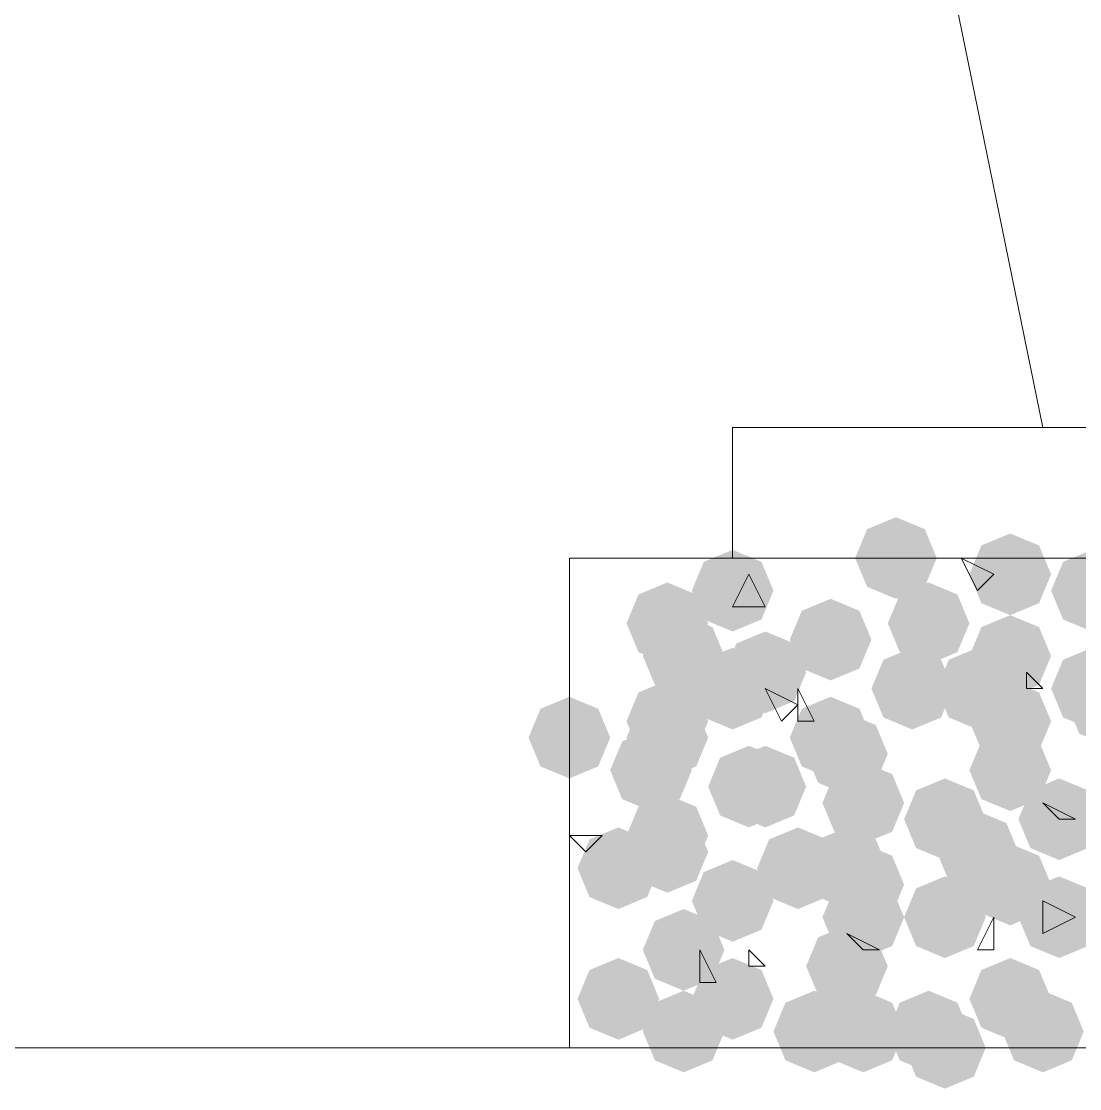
# Model space of a CAD drawing. Header units: millimetres. Extents: x 29 to 95071, y 20 to 67221.
# Drawn here: x 23991.2 to 24312.4, y 26643.8 to 26967.8 of the extents above; entities that cross this region are included whole.
import ezdxf

# ---------------------------------------------------------------- set-up
doc = ezdxf.new("R2010")
doc.units = ezdxf.units.MM

msp = doc.modelspace()

# ---------------------------------------------------------------- hatches: boundary and pattern name
h = msp.add_hatch(color=7)
h.dxf.hatch_style = 2
h.paths.add_polyline_path([(24256.68, 26792.52), (24247.93, 26796.16), (24244.29, 26804.91), (24247.93, 26813.66), (24256.68, 26817.3), (24265.43, 26813.66), (24269.07, 26804.91), (24265.43, 26796.16)])
h = msp.add_hatch(color=7)
h.dxf.hatch_style = 2
h.paths.add_polyline_path([(24256.68, 26792.52), (24247.93, 26796.16), (24244.29, 26804.91), (24247.93, 26813.66), (24256.68, 26817.3), (24265.43, 26813.66), (24269.07, 26804.91), (24265.43, 26796.16)])
h = msp.add_hatch(color=7)
h.dxf.hatch_style = 2
h.paths.add_polyline_path([(24291.37, 26787.56), (24282.62, 26791.2), (24278.98, 26799.96), (24282.62, 26808.71), (24291.37, 26812.35), (24300.13, 26808.71), (24303.77, 26799.96), (24300.13, 26791.2)])
h = msp.add_hatch(color=7)
h.dxf.hatch_style = 2
h.paths.add_polyline_path([(24291.37, 26787.56), (24282.62, 26791.2), (24278.98, 26799.96), (24282.62, 26808.71), (24291.37, 26812.35), (24300.13, 26808.71), (24303.77, 26799.96), (24300.13, 26791.2)])
h = msp.add_hatch(color=7)
h.dxf.hatch_style = 2
h.paths.add_polyline_path([(24207.11, 26782.61), (24198.36, 26786.25), (24194.72, 26795), (24198.36, 26803.75), (24207.11, 26807.39), (24215.86, 26803.75), (24219.5, 26795), (24215.86, 26786.25)])
h = msp.add_hatch(color=7)
h.dxf.hatch_style = 2
h.paths.add_polyline_path([(24207.11, 26782.61), (24198.36, 26786.25), (24194.72, 26795), (24198.36, 26803.75), (24207.11, 26807.39), (24215.86, 26803.75), (24219.5, 26795), (24215.86, 26786.25)])
h = msp.add_hatch(color=7)
h.dxf.hatch_style = 2
h.paths.add_polyline_path([(24316.16, 26782.61), (24307.41, 26786.25), (24303.77, 26795), (24307.41, 26803.75), (24316.16, 26807.39), (24324.91, 26803.75), (24328.55, 26795), (24324.91, 26786.25)])
h = msp.add_hatch(color=7)
h.dxf.hatch_style = 2
h.paths.add_polyline_path([(24316.16, 26782.61), (24307.41, 26786.25), (24303.77, 26795), (24307.41, 26803.75), (24316.16, 26807.39), (24324.91, 26803.75), (24328.55, 26795), (24324.91, 26786.25)])
h = msp.add_hatch(color=7)
h.dxf.hatch_style = 2
h.paths.add_polyline_path([(24187.29, 26772.69), (24178.53, 26776.33), (24174.89, 26785.09), (24178.53, 26793.84), (24187.29, 26797.48), (24196.04, 26793.84), (24199.68, 26785.09), (24196.04, 26776.33)])
h = msp.add_hatch(color=7)
h.dxf.hatch_style = 2
h.paths.add_polyline_path([(24187.29, 26772.69), (24178.53, 26776.33), (24174.89, 26785.09), (24178.53, 26793.84), (24187.29, 26797.48), (24196.04, 26793.84), (24199.68, 26785.09), (24196.04, 26776.33)])
h = msp.add_hatch(color=7)
h.dxf.hatch_style = 2
h.paths.add_polyline_path([(24266.59, 26772.69), (24257.84, 26776.33), (24254.2, 26785.09), (24257.84, 26793.84), (24266.59, 26797.48), (24275.34, 26793.84), (24278.98, 26785.09), (24275.34, 26776.33)])
h = msp.add_hatch(color=7)
h.dxf.hatch_style = 2
h.paths.add_polyline_path([(24266.59, 26772.69), (24257.84, 26776.33), (24254.2, 26785.09), (24257.84, 26793.84), (24266.59, 26797.48), (24275.34, 26793.84), (24278.98, 26785.09), (24275.34, 26776.33)])
h = msp.add_hatch(color=7)
h.dxf.hatch_style = 2
h.paths.add_polyline_path([(24236.85, 26767.74), (24228.1, 26771.38), (24224.46, 26780.13), (24228.1, 26788.88), (24236.85, 26792.52), (24245.6, 26788.88), (24249.24, 26780.13), (24245.6, 26771.38)])
h = msp.add_hatch(color=7)
h.dxf.hatch_style = 2
h.paths.add_polyline_path([(24236.85, 26767.74), (24228.1, 26771.38), (24224.46, 26780.13), (24228.1, 26788.88), (24236.85, 26792.52), (24245.6, 26788.88), (24249.24, 26780.13), (24245.6, 26771.38)])
h = msp.add_hatch(color=7)
h.dxf.hatch_style = 2
h.paths.add_polyline_path([(24192.24, 26762.78), (24183.49, 26766.42), (24179.85, 26775.17), (24183.49, 26783.92), (24192.24, 26787.56), (24200.99, 26783.92), (24204.63, 26775.17), (24200.99, 26766.42)])
h = msp.add_hatch(color=7)
h.dxf.hatch_style = 2
h.paths.add_polyline_path([(24192.24, 26762.78), (24183.49, 26766.42), (24179.85, 26775.17), (24183.49, 26783.92), (24192.24, 26787.56), (24200.99, 26783.92), (24204.63, 26775.17), (24200.99, 26766.42)])
h = msp.add_hatch(color=7)
h.dxf.hatch_style = 2
h.paths.add_polyline_path([(24291.37, 26762.78), (24282.62, 26766.42), (24278.98, 26775.17), (24282.62, 26783.92), (24291.37, 26787.56), (24300.13, 26783.92), (24303.77, 26775.17), (24300.13, 26766.42)])
h = msp.add_hatch(color=7)
h.dxf.hatch_style = 2
h.paths.add_polyline_path([(24291.37, 26762.78), (24282.62, 26766.42), (24278.98, 26775.17), (24282.62, 26783.92), (24291.37, 26787.56), (24300.13, 26783.92), (24303.77, 26775.17), (24300.13, 26766.42)])
h = msp.add_hatch(color=7)
h.dxf.hatch_style = 2
h.paths.add_polyline_path([(24217.03, 26757.83), (24208.27, 26761.47), (24204.63, 26770.22), (24208.27, 26778.97), (24217.03, 26782.61), (24225.78, 26778.97), (24229.42, 26770.22), (24225.78, 26761.47)])
h = msp.add_hatch(color=7)
h.dxf.hatch_style = 2
h.paths.add_polyline_path([(24217.03, 26757.83), (24208.27, 26761.47), (24204.63, 26770.22), (24208.27, 26778.97), (24217.03, 26782.61), (24225.78, 26778.97), (24229.42, 26770.22), (24225.78, 26761.47)])
h = msp.add_hatch(color=7)
h.dxf.hatch_style = 2
h.paths.add_polyline_path([(24207.11, 26752.87), (24198.36, 26756.51), (24194.72, 26765.26), (24198.36, 26774.01), (24207.11, 26777.65), (24215.86, 26774.01), (24219.5, 26765.26), (24215.86, 26756.51)])
h = msp.add_hatch(color=7)
h.dxf.hatch_style = 2
h.paths.add_polyline_path([(24207.11, 26752.87), (24198.36, 26756.51), (24194.72, 26765.26), (24198.36, 26774.01), (24207.11, 26777.65), (24215.86, 26774.01), (24219.5, 26765.26), (24215.86, 26756.51)])
h = msp.add_hatch(color=7)
h.dxf.hatch_style = 2
h.paths.add_polyline_path([(24261.63, 26752.87), (24252.88, 26756.51), (24249.24, 26765.26), (24252.88, 26774.01), (24261.63, 26777.65), (24270.39, 26774.01), (24274.03, 26765.26), (24270.39, 26756.51)])
h = msp.add_hatch(color=7)
h.dxf.hatch_style = 2
h.paths.add_polyline_path([(24261.63, 26752.87), (24252.88, 26756.51), (24249.24, 26765.26), (24252.88, 26774.01), (24261.63, 26777.65), (24270.39, 26774.01), (24274.03, 26765.26), (24270.39, 26756.51)])
h = msp.add_hatch(color=7)
h.dxf.hatch_style = 2
h.paths.add_polyline_path([(24281.46, 26752.87), (24272.71, 26756.51), (24269.07, 26765.26), (24272.71, 26774.01), (24281.46, 26777.65), (24290.21, 26774.01), (24293.85, 26765.26), (24290.21, 26756.51)])
h = msp.add_hatch(color=7)
h.dxf.hatch_style = 2
h.paths.add_polyline_path([(24281.46, 26752.87), (24272.71, 26756.51), (24269.07, 26765.26), (24272.71, 26774.01), (24281.46, 26777.65), (24290.21, 26774.01), (24293.85, 26765.26), (24290.21, 26756.51)])
h = msp.add_hatch(color=7)
h.dxf.hatch_style = 2
h.paths.add_polyline_path([(24316.16, 26752.87), (24307.41, 26756.51), (24303.77, 26765.26), (24307.41, 26774.01), (24316.16, 26777.65), (24324.91, 26774.01), (24328.55, 26765.26), (24324.91, 26756.51)])
h = msp.add_hatch(color=7)
h.dxf.hatch_style = 2
h.paths.add_polyline_path([(24316.16, 26752.87), (24307.41, 26756.51), (24303.77, 26765.26), (24307.41, 26774.01), (24316.16, 26777.65), (24324.91, 26774.01), (24328.55, 26765.26), (24324.91, 26756.51)])
h = msp.add_hatch(color=7)
h.dxf.hatch_style = 2
h.paths.add_polyline_path([(24321.11, 26747.91), (24312.36, 26751.55), (24308.72, 26760.3), (24312.36, 26769.05), (24321.11, 26772.69), (24329.86, 26769.05), (24333.5, 26760.3), (24329.86, 26751.55)])
h = msp.add_hatch(color=7)
h.dxf.hatch_style = 2
h.paths.add_polyline_path([(24321.11, 26747.91), (24312.36, 26751.55), (24308.72, 26760.3), (24312.36, 26769.05), (24321.11, 26772.69), (24329.86, 26769.05), (24333.5, 26760.3), (24329.86, 26751.55)])
h = msp.add_hatch(color=7)
h.dxf.hatch_style = 2
h.paths.add_polyline_path([(24187.29, 26742.96), (24178.53, 26746.6), (24174.89, 26755.35), (24178.53, 26764.1), (24187.29, 26767.74), (24196.04, 26764.1), (24199.68, 26755.35), (24196.04, 26746.6)])
h = msp.add_hatch(color=7)
h.dxf.hatch_style = 2
h.paths.add_polyline_path([(24187.29, 26742.96), (24178.53, 26746.6), (24174.89, 26755.35), (24178.53, 26764.1), (24187.29, 26767.74), (24196.04, 26764.1), (24199.68, 26755.35), (24196.04, 26746.6)])
h = msp.add_hatch(color=7)
h.dxf.hatch_style = 2
h.paths.add_polyline_path([(24291.37, 26742.96), (24282.62, 26746.6), (24278.98, 26755.35), (24282.62, 26764.1), (24291.37, 26767.74), (24300.13, 26764.1), (24303.77, 26755.35), (24300.13, 26746.6)])
h = msp.add_hatch(color=7)
h.dxf.hatch_style = 2
h.paths.add_polyline_path([(24291.37, 26742.96), (24282.62, 26746.6), (24278.98, 26755.35), (24282.62, 26764.1), (24291.37, 26767.74), (24300.13, 26764.1), (24303.77, 26755.35), (24300.13, 26746.6)])
h = msp.add_hatch(color=7)
h.dxf.hatch_style = 2
h.paths.add_polyline_path([(24157.55, 26738), (24148.8, 26741.64), (24145.16, 26750.39), (24148.8, 26759.14), (24157.55, 26762.78), (24166.3, 26759.14), (24169.94, 26750.39), (24166.3, 26741.64)])
h = msp.add_hatch(color=7)
h.dxf.hatch_style = 2
h.paths.add_polyline_path([(24157.55, 26738), (24148.8, 26741.64), (24145.16, 26750.39), (24148.8, 26759.14), (24157.55, 26762.78), (24166.3, 26759.14), (24169.94, 26750.39), (24166.3, 26741.64)])
h = msp.add_hatch(color=7)
h.dxf.hatch_style = 2
h.paths.add_polyline_path([(24187.29, 26738), (24178.53, 26741.64), (24174.89, 26750.39), (24178.53, 26759.14), (24187.29, 26762.78), (24196.04, 26759.14), (24199.68, 26750.39), (24196.04, 26741.64)])
h = msp.add_hatch(color=7)
h.dxf.hatch_style = 2
h.paths.add_polyline_path([(24187.29, 26738), (24178.53, 26741.64), (24174.89, 26750.39), (24178.53, 26759.14), (24187.29, 26762.78), (24196.04, 26759.14), (24199.68, 26750.39), (24196.04, 26741.64)])
h = msp.add_hatch(color=7)
h.dxf.hatch_style = 2
h.paths.add_polyline_path([(24236.85, 26738), (24228.1, 26741.64), (24224.46, 26750.39), (24228.1, 26759.14), (24236.85, 26762.78), (24245.6, 26759.14), (24249.24, 26750.39), (24245.6, 26741.64)])
h = msp.add_hatch(color=7)
h.dxf.hatch_style = 2
h.paths.add_polyline_path([(24236.85, 26738), (24228.1, 26741.64), (24224.46, 26750.39), (24228.1, 26759.14), (24236.85, 26762.78), (24245.6, 26759.14), (24249.24, 26750.39), (24245.6, 26741.64)])
h = msp.add_hatch(color=7)
h.dxf.hatch_style = 2
h.paths.add_polyline_path([(24241.81, 26733.04), (24233.06, 26736.68), (24229.42, 26745.43), (24233.06, 26754.19), (24241.81, 26757.83), (24250.56, 26754.19), (24254.2, 26745.43), (24250.56, 26736.68)])
h = msp.add_hatch(color=7)
h.dxf.hatch_style = 2
h.paths.add_polyline_path([(24241.81, 26733.04), (24233.06, 26736.68), (24229.42, 26745.43), (24233.06, 26754.19), (24241.81, 26757.83), (24250.56, 26754.19), (24254.2, 26745.43), (24250.56, 26736.68)])
h = msp.add_hatch(color=7)
h.dxf.hatch_style = 2
h.paths.add_polyline_path([(24182.33, 26728.09), (24173.58, 26731.73), (24169.94, 26740.48), (24173.58, 26749.23), (24182.33, 26752.87), (24191.08, 26749.23), (24194.72, 26740.48), (24191.08, 26731.73)])
h = msp.add_hatch(color=7)
h.dxf.hatch_style = 2
h.paths.add_polyline_path([(24182.33, 26728.09), (24173.58, 26731.73), (24169.94, 26740.48), (24173.58, 26749.23), (24182.33, 26752.87), (24191.08, 26749.23), (24194.72, 26740.48), (24191.08, 26731.73)])
h = msp.add_hatch(color=7)
h.dxf.hatch_style = 2
h.paths.add_polyline_path([(24291.37, 26728.09), (24282.62, 26731.73), (24278.98, 26740.48), (24282.62, 26749.23), (24291.37, 26752.87), (24300.13, 26749.23), (24303.77, 26740.48), (24300.13, 26731.73)])
h = msp.add_hatch(color=7)
h.dxf.hatch_style = 2
h.paths.add_polyline_path([(24291.37, 26728.09), (24282.62, 26731.73), (24278.98, 26740.48), (24282.62, 26749.23), (24291.37, 26752.87), (24300.13, 26749.23), (24303.77, 26740.48), (24300.13, 26731.73)])
h = msp.add_hatch(color=7)
h.dxf.hatch_style = 2
h.paths.add_polyline_path([(24212.07, 26723.13), (24203.32, 26726.77), (24199.68, 26735.52), (24203.32, 26744.27), (24212.07, 26747.91), (24220.82, 26744.27), (24224.46, 26735.52), (24220.82, 26726.77)])
h = msp.add_hatch(color=7)
h.dxf.hatch_style = 2
h.paths.add_polyline_path([(24212.07, 26723.13), (24203.32, 26726.77), (24199.68, 26735.52), (24203.32, 26744.27), (24212.07, 26747.91), (24220.82, 26744.27), (24224.46, 26735.52), (24220.82, 26726.77)])
h = msp.add_hatch(color=7)
h.dxf.hatch_style = 2
h.paths.add_polyline_path([(24217.03, 26723.13), (24208.27, 26726.77), (24204.63, 26735.52), (24208.27, 26744.27), (24217.03, 26747.91), (24225.78, 26744.27), (24229.42, 26735.52), (24225.78, 26726.77)])
h = msp.add_hatch(color=7)
h.dxf.hatch_style = 2
h.paths.add_polyline_path([(24217.03, 26723.13), (24208.27, 26726.77), (24204.63, 26735.52), (24208.27, 26744.27), (24217.03, 26747.91), (24225.78, 26744.27), (24229.42, 26735.52), (24225.78, 26726.77)])
h = msp.add_hatch(color=7)
h.dxf.hatch_style = 2
h.paths.add_polyline_path([(24246.76, 26718.17), (24238.01, 26721.81), (24234.37, 26730.56), (24238.01, 26739.32), (24246.76, 26742.96), (24255.52, 26739.32), (24259.16, 26730.56), (24255.52, 26721.81)])
h = msp.add_hatch(color=7)
h.dxf.hatch_style = 2
h.paths.add_polyline_path([(24246.76, 26718.17), (24238.01, 26721.81), (24234.37, 26730.56), (24238.01, 26739.32), (24246.76, 26742.96), (24255.52, 26739.32), (24259.16, 26730.56), (24255.52, 26721.81)])
h = msp.add_hatch(color=7)
h.dxf.hatch_style = 2
h.paths.add_polyline_path([(24271.55, 26713.22), (24262.8, 26716.86), (24259.16, 26725.61), (24262.8, 26734.36), (24271.55, 26738), (24280.3, 26734.36), (24283.94, 26725.61), (24280.3, 26716.86)])
h = msp.add_hatch(color=7)
h.dxf.hatch_style = 2
h.paths.add_polyline_path([(24271.55, 26713.22), (24262.8, 26716.86), (24259.16, 26725.61), (24262.8, 26734.36), (24271.55, 26738), (24280.3, 26734.36), (24283.94, 26725.61), (24280.3, 26716.86)])
h = msp.add_hatch(color=7)
h.dxf.hatch_style = 2
h.paths.add_polyline_path([(24306.24, 26713.22), (24297.49, 26716.86), (24293.85, 26725.61), (24297.49, 26734.36), (24306.24, 26738), (24314.99, 26734.36), (24318.63, 26725.61), (24314.99, 26716.86)])
h = msp.add_hatch(color=7)
h.dxf.hatch_style = 2
h.paths.add_polyline_path([(24306.24, 26713.22), (24297.49, 26716.86), (24293.85, 26725.61), (24297.49, 26734.36), (24306.24, 26738), (24314.99, 26734.36), (24318.63, 26725.61), (24314.99, 26716.86)])
h = msp.add_hatch(color=7)
h.dxf.hatch_style = 2
h.paths.add_polyline_path([(24187.29, 26708.26), (24178.53, 26711.9), (24174.89, 26720.65), (24178.53, 26729.4), (24187.29, 26733.04), (24196.04, 26729.4), (24199.68, 26720.65), (24196.04, 26711.9)])
h = msp.add_hatch(color=7)
h.dxf.hatch_style = 2
h.paths.add_polyline_path([(24187.29, 26708.26), (24178.53, 26711.9), (24174.89, 26720.65), (24178.53, 26729.4), (24187.29, 26733.04), (24196.04, 26729.4), (24199.68, 26720.65), (24196.04, 26711.9)])
h = msp.add_hatch(color=7)
h.dxf.hatch_style = 2
h.paths.add_polyline_path([(24187.29, 26703.3), (24178.53, 26706.94), (24174.89, 26715.69), (24178.53, 26724.45), (24187.29, 26728.09), (24196.04, 26724.45), (24199.68, 26715.69), (24196.04, 26706.94)])
h = msp.add_hatch(color=7)
h.dxf.hatch_style = 2
h.paths.add_polyline_path([(24187.29, 26703.3), (24178.53, 26706.94), (24174.89, 26715.69), (24178.53, 26724.45), (24187.29, 26728.09), (24196.04, 26724.45), (24199.68, 26715.69), (24196.04, 26706.94)])
h = msp.add_hatch(color=7)
h.dxf.hatch_style = 2
h.paths.add_polyline_path([(24281.46, 26703.3), (24272.71, 26706.94), (24269.07, 26715.69), (24272.71, 26724.45), (24281.46, 26728.09), (24290.21, 26724.45), (24293.85, 26715.69), (24290.21, 26706.94)])
h = msp.add_hatch(color=7)
h.dxf.hatch_style = 2
h.paths.add_polyline_path([(24281.46, 26703.3), (24272.71, 26706.94), (24269.07, 26715.69), (24272.71, 26724.45), (24281.46, 26728.09), (24290.21, 26724.45), (24293.85, 26715.69), (24290.21, 26706.94)])
h = msp.add_hatch(color=7)
h.dxf.hatch_style = 2
h.paths.add_polyline_path([(24172.42, 26698.35), (24163.67, 26701.99), (24160.03, 26710.74), (24163.67, 26719.49), (24172.42, 26723.13), (24181.17, 26719.49), (24184.81, 26710.74), (24181.17, 26701.99)])
h = msp.add_hatch(color=7)
h.dxf.hatch_style = 2
h.paths.add_polyline_path([(24172.42, 26698.35), (24163.67, 26701.99), (24160.03, 26710.74), (24163.67, 26719.49), (24172.42, 26723.13), (24181.17, 26719.49), (24184.81, 26710.74), (24181.17, 26701.99)])
h = msp.add_hatch(color=7)
h.dxf.hatch_style = 2
h.paths.add_polyline_path([(24226.94, 26698.35), (24218.19, 26701.99), (24214.55, 26710.74), (24218.19, 26719.49), (24226.94, 26723.13), (24235.69, 26719.49), (24239.33, 26710.74), (24235.69, 26701.99)])
h = msp.add_hatch(color=7)
h.dxf.hatch_style = 2
h.paths.add_polyline_path([(24226.94, 26698.35), (24218.19, 26701.99), (24214.55, 26710.74), (24218.19, 26719.49), (24226.94, 26723.13), (24235.69, 26719.49), (24239.33, 26710.74), (24235.69, 26701.99)])
h = msp.add_hatch(color=7)
h.dxf.hatch_style = 2
h.paths.add_polyline_path([(24241.81, 26698.35), (24233.06, 26701.99), (24229.42, 26710.74), (24233.06, 26719.49), (24241.81, 26723.13), (24250.56, 26719.49), (24254.2, 26710.74), (24250.56, 26701.99)])
h = msp.add_hatch(color=7)
h.dxf.hatch_style = 2
h.paths.add_polyline_path([(24241.81, 26698.35), (24233.06, 26701.99), (24229.42, 26710.74), (24233.06, 26719.49), (24241.81, 26723.13), (24250.56, 26719.49), (24254.2, 26710.74), (24250.56, 26701.99)])
h = msp.add_hatch(color=7)
h.dxf.hatch_style = 2
h.paths.add_polyline_path([(24246.76, 26693.39), (24238.01, 26697.03), (24234.37, 26705.78), (24238.01, 26714.53), (24246.76, 26718.17), (24255.52, 26714.53), (24259.16, 26705.78), (24255.52, 26697.03)])
h = msp.add_hatch(color=7)
h.dxf.hatch_style = 2
h.paths.add_polyline_path([(24246.76, 26693.39), (24238.01, 26697.03), (24234.37, 26705.78), (24238.01, 26714.53), (24246.76, 26718.17), (24255.52, 26714.53), (24259.16, 26705.78), (24255.52, 26697.03)])
h = msp.add_hatch(color=7)
h.dxf.hatch_style = 2
h.paths.add_polyline_path([(24291.37, 26693.39), (24282.62, 26697.03), (24278.98, 26705.78), (24282.62, 26714.53), (24291.37, 26718.17), (24300.13, 26714.53), (24303.77, 26705.78), (24300.13, 26697.03)])
h = msp.add_hatch(color=7)
h.dxf.hatch_style = 2
h.paths.add_polyline_path([(24291.37, 26693.39), (24282.62, 26697.03), (24278.98, 26705.78), (24282.62, 26714.53), (24291.37, 26718.17), (24300.13, 26714.53), (24303.77, 26705.78), (24300.13, 26697.03)])
h = msp.add_hatch(color=7)
h.dxf.hatch_style = 2
h.paths.add_polyline_path([(24207.11, 26688.43), (24198.36, 26692.07), (24194.72, 26700.83), (24198.36, 26709.58), (24207.11, 26713.22), (24215.86, 26709.58), (24219.5, 26700.83), (24215.86, 26692.07)])
h = msp.add_hatch(color=7)
h.dxf.hatch_style = 2
h.paths.add_polyline_path([(24207.11, 26688.43), (24198.36, 26692.07), (24194.72, 26700.83), (24198.36, 26709.58), (24207.11, 26713.22), (24215.86, 26709.58), (24219.5, 26700.83), (24215.86, 26692.07)])
h = msp.add_hatch(color=7)
h.dxf.hatch_style = 2
h.paths.add_polyline_path([(24246.76, 26683.48), (24238.01, 26687.12), (24234.37, 26695.87), (24238.01, 26704.62), (24246.76, 26708.26), (24255.52, 26704.62), (24259.16, 26695.87), (24255.52, 26687.12)])
h = msp.add_hatch(color=7)
h.dxf.hatch_style = 2
h.paths.add_polyline_path([(24246.76, 26683.48), (24238.01, 26687.12), (24234.37, 26695.87), (24238.01, 26704.62), (24246.76, 26708.26), (24255.52, 26704.62), (24259.16, 26695.87), (24255.52, 26687.12)])
h = msp.add_hatch(color=7)
h.dxf.hatch_style = 2
h.paths.add_polyline_path([(24271.55, 26683.48), (24262.8, 26687.12), (24259.16, 26695.87), (24262.8, 26704.62), (24271.55, 26708.26), (24280.3, 26704.62), (24283.94, 26695.87), (24280.3, 26687.12)])
h = msp.add_hatch(color=7)
h.dxf.hatch_style = 2
h.paths.add_polyline_path([(24271.55, 26683.48), (24262.8, 26687.12), (24259.16, 26695.87), (24262.8, 26704.62), (24271.55, 26708.26), (24280.3, 26704.62), (24283.94, 26695.87), (24280.3, 26687.12)])
h = msp.add_hatch(color=7)
h.dxf.hatch_style = 2
h.paths.add_polyline_path([(24306.24, 26683.48), (24297.49, 26687.12), (24293.85, 26695.87), (24297.49, 26704.62), (24306.24, 26708.26), (24314.99, 26704.62), (24318.63, 26695.87), (24314.99, 26687.12)])
h = msp.add_hatch(color=7)
h.dxf.hatch_style = 2
h.paths.add_polyline_path([(24306.24, 26683.48), (24297.49, 26687.12), (24293.85, 26695.87), (24297.49, 26704.62), (24306.24, 26708.26), (24314.99, 26704.62), (24318.63, 26695.87), (24314.99, 26687.12)])
h = msp.add_hatch(color=7)
h.dxf.hatch_style = 2
h.paths.add_polyline_path([(24192.24, 26673.56), (24183.49, 26677.2), (24179.85, 26685.96), (24183.49, 26694.71), (24192.24, 26698.35), (24200.99, 26694.71), (24204.63, 26685.96), (24200.99, 26677.2)])
h = msp.add_hatch(color=7)
h.dxf.hatch_style = 2
h.paths.add_polyline_path([(24192.24, 26673.56), (24183.49, 26677.2), (24179.85, 26685.96), (24183.49, 26694.71), (24192.24, 26698.35), (24200.99, 26694.71), (24204.63, 26685.96), (24200.99, 26677.2)])
h = msp.add_hatch(color=7)
h.dxf.hatch_style = 2
h.paths.add_polyline_path([(24241.81, 26668.61), (24233.06, 26672.25), (24229.42, 26681), (24233.06, 26689.75), (24241.81, 26693.39), (24250.56, 26689.75), (24254.2, 26681), (24250.56, 26672.25)])
h = msp.add_hatch(color=7)
h.dxf.hatch_style = 2
h.paths.add_polyline_path([(24241.81, 26668.61), (24233.06, 26672.25), (24229.42, 26681), (24233.06, 26689.75), (24241.81, 26693.39), (24250.56, 26689.75), (24254.2, 26681), (24250.56, 26672.25)])
h = msp.add_hatch(color=7)
h.dxf.hatch_style = 2
h.paths.add_polyline_path([(24172.42, 26658.69), (24163.67, 26662.33), (24160.03, 26671.09), (24163.67, 26679.84), (24172.42, 26683.48), (24181.17, 26679.84), (24184.81, 26671.09), (24181.17, 26662.33)])
h = msp.add_hatch(color=7)
h.dxf.hatch_style = 2
h.paths.add_polyline_path([(24172.42, 26658.69), (24163.67, 26662.33), (24160.03, 26671.09), (24163.67, 26679.84), (24172.42, 26683.48), (24181.17, 26679.84), (24184.81, 26671.09), (24181.17, 26662.33)])
h = msp.add_hatch(color=7)
h.dxf.hatch_style = 2
h.paths.add_polyline_path([(24207.11, 26658.69), (24198.36, 26662.33), (24194.72, 26671.09), (24198.36, 26679.84), (24207.11, 26683.48), (24215.86, 26679.84), (24219.5, 26671.09), (24215.86, 26662.33)])
h = msp.add_hatch(color=7)
h.dxf.hatch_style = 2
h.paths.add_polyline_path([(24207.11, 26658.69), (24198.36, 26662.33), (24194.72, 26671.09), (24198.36, 26679.84), (24207.11, 26683.48), (24215.86, 26679.84), (24219.5, 26671.09), (24215.86, 26662.33)])
h = msp.add_hatch(color=7)
h.dxf.hatch_style = 2
h.paths.add_polyline_path([(24291.37, 26658.69), (24282.62, 26662.33), (24278.98, 26671.09), (24282.62, 26679.84), (24291.37, 26683.48), (24300.13, 26679.84), (24303.77, 26671.09), (24300.13, 26662.33)])
h = msp.add_hatch(color=7)
h.dxf.hatch_style = 2
h.paths.add_polyline_path([(24291.37, 26658.69), (24282.62, 26662.33), (24278.98, 26671.09), (24282.62, 26679.84), (24291.37, 26683.48), (24300.13, 26679.84), (24303.77, 26671.09), (24300.13, 26662.33)])
h = msp.add_hatch(color=7)
h.dxf.hatch_style = 2
h.paths.add_polyline_path([(24192.24, 26648.78), (24183.49, 26652.42), (24179.85, 26661.17), (24183.49, 26669.92), (24192.24, 26673.56), (24200.99, 26669.92), (24204.63, 26661.17), (24200.99, 26652.42)])
h = msp.add_hatch(color=7)
h.dxf.hatch_style = 2
h.paths.add_polyline_path([(24192.24, 26648.78), (24183.49, 26652.42), (24179.85, 26661.17), (24183.49, 26669.92), (24192.24, 26673.56), (24200.99, 26669.92), (24204.63, 26661.17), (24200.99, 26652.42)])
h = msp.add_hatch(color=7)
h.dxf.hatch_style = 2
h.paths.add_polyline_path([(24231.9, 26648.78), (24223.14, 26652.42), (24219.5, 26661.17), (24223.14, 26669.92), (24231.9, 26673.56), (24240.65, 26669.92), (24244.29, 26661.17), (24240.65, 26652.42)])
h = msp.add_hatch(color=7)
h.dxf.hatch_style = 2
h.paths.add_polyline_path([(24231.9, 26648.78), (24223.14, 26652.42), (24219.5, 26661.17), (24223.14, 26669.92), (24231.9, 26673.56), (24240.65, 26669.92), (24244.29, 26661.17), (24240.65, 26652.42)])
h = msp.add_hatch(color=7)
h.dxf.hatch_style = 2
h.paths.add_polyline_path([(24246.76, 26648.78), (24238.01, 26652.42), (24234.37, 26661.17), (24238.01, 26669.92), (24246.76, 26673.56), (24255.52, 26669.92), (24259.16, 26661.17), (24255.52, 26652.42)])
h = msp.add_hatch(color=7)
h.dxf.hatch_style = 2
h.paths.add_polyline_path([(24246.76, 26648.78), (24238.01, 26652.42), (24234.37, 26661.17), (24238.01, 26669.92), (24246.76, 26673.56), (24255.52, 26669.92), (24259.16, 26661.17), (24255.52, 26652.42)])
h = msp.add_hatch(color=7)
h.dxf.hatch_style = 2
h.paths.add_polyline_path([(24266.59, 26648.78), (24257.84, 26652.42), (24254.2, 26661.17), (24257.84, 26669.92), (24266.59, 26673.56), (24275.34, 26669.92), (24278.98, 26661.17), (24275.34, 26652.42)])
h = msp.add_hatch(color=7)
h.dxf.hatch_style = 2
h.paths.add_polyline_path([(24266.59, 26648.78), (24257.84, 26652.42), (24254.2, 26661.17), (24257.84, 26669.92), (24266.59, 26673.56), (24275.34, 26669.92), (24278.98, 26661.17), (24275.34, 26652.42)])
h = msp.add_hatch(color=7)
h.dxf.hatch_style = 2
h.paths.add_polyline_path([(24301.29, 26648.78), (24292.54, 26652.42), (24288.9, 26661.17), (24292.54, 26669.92), (24301.29, 26673.56), (24310.04, 26669.92), (24313.68, 26661.17), (24310.04, 26652.42)])
h = msp.add_hatch(color=7)
h.dxf.hatch_style = 2
h.paths.add_polyline_path([(24301.29, 26648.78), (24292.54, 26652.42), (24288.9, 26661.17), (24292.54, 26669.92), (24301.29, 26673.56), (24310.04, 26669.92), (24313.68, 26661.17), (24310.04, 26652.42)])
h = msp.add_hatch(color=7)
h.dxf.hatch_style = 2
h.paths.add_polyline_path([(24271.55, 26643.82), (24262.8, 26647.46), (24259.16, 26656.22), (24262.8, 26664.97), (24271.55, 26668.61), (24280.3, 26664.97), (24283.94, 26656.22), (24280.3, 26647.46)])
h = msp.add_hatch(color=7)
h.dxf.hatch_style = 2
h.paths.add_polyline_path([(24271.55, 26643.82), (24262.8, 26647.46), (24259.16, 26656.22), (24262.8, 26664.97), (24271.55, 26668.61), (24280.3, 26664.97), (24283.94, 26656.22), (24280.3, 26647.46)])

# ---------------------------------------------------------------- linework, layer by layer
at = {"color": 7, "lineweight": 0}
for points in [[(24301.29, 26844.56), (24207.11, 27305.52)], [(24301.29, 26844.56), (24207.11, 27305.52)], [(24504.51, 26844.56), (24207.11, 26844.56)], [(24207.11, 26844.56), (24207.11, 26804.91)], [(24504.51, 26844.56), (24207.11, 26844.56)], [(24207.11, 26844.56), (24207.11, 26804.91)], [(24554.07, 26656.22), (24554.07, 26804.91), (24157.55, 26804.91), (24157.55, 26656.22)], [(24554.07, 26656.22), (24554.07, 26804.91), (24157.55, 26804.91), (24157.55, 26656.22)], [(24286.42, 26799.96), (24276.5, 26804.91)], [(24281.46, 26795), (24276.5, 26804.91)], [(24286.42, 26799.96), (24276.5, 26804.91)], [(24281.46, 26795), (24276.5, 26804.91)], [(24207.11, 26790.04), (24212.07, 26799.96)], [(24207.11, 26790.04), (24212.07, 26799.96)], [(24217.03, 26790.04), (24212.07, 26799.96)], [(24217.03, 26790.04), (24212.07, 26799.96)], [(24286.42, 26799.96), (24281.46, 26795)], [(24286.42, 26799.96), (24281.46, 26795)], [(24217.03, 26790.04), (24207.11, 26790.04)], [(24217.03, 26790.04), (24207.11, 26790.04)], [(24301.29, 26765.26), (24296.33, 26770.22)], [(24296.33, 26765.26), (24296.33, 26770.22)], [(24301.29, 26765.26), (24296.33, 26770.22)], [(24296.33, 26765.26), (24296.33, 26770.22)], [(24226.94, 26760.3), (24217.03, 26765.26)], [(24221.98, 26755.35), (24217.03, 26765.26)], [(24226.94, 26760.3), (24217.03, 26765.26)], [(24221.98, 26755.35), (24217.03, 26765.26)], [(24231.9, 26755.35), (24226.94, 26765.26)], [(24226.94, 26755.35), (24226.94, 26765.26)], [(24231.9, 26755.35), (24226.94, 26765.26)], [(24226.94, 26755.35), (24226.94, 26765.26)], [(24301.29, 26765.26), (24296.33, 26765.26)], [(24301.29, 26765.26), (24296.33, 26765.26)], [(24226.94, 26760.3), (24221.98, 26755.35)], [(24226.94, 26760.3), (24221.98, 26755.35)], [(24157.55, 26750.39), (24157.55, 26755.35)], [(24157.55, 26750.39), (24157.55, 26755.35)], [(24231.9, 26755.35), (24226.94, 26755.35)], [(24231.9, 26755.35), (24226.94, 26755.35)], [(24311.2, 26725.61), (24301.29, 26730.56)], [(24306.24, 26725.61), (24301.29, 26730.56)], [(24311.2, 26725.61), (24301.29, 26730.56)], [(24306.24, 26725.61), (24301.29, 26730.56)], [(24311.2, 26725.61), (24306.24, 26725.61)], [(24311.2, 26725.61), (24306.24, 26725.61)], [(24167.46, 26720.65), (24157.55, 26720.65)], [(24167.46, 26720.65), (24162.5, 26715.69), (24157.55, 26720.65)], [(24167.46, 26720.65), (24157.55, 26720.65)], [(24167.46, 26720.65), (24162.5, 26715.69), (24157.55, 26720.65)], [(24311.2, 26695.87), (24301.29, 26700.83)], [(24301.29, 26690.91), (24301.29, 26700.83)], [(24311.2, 26695.87), (24301.29, 26700.83)], [(24301.29, 26690.91), (24301.29, 26700.83)], [(24281.46, 26685.96), (24286.42, 26695.87)], [(24281.46, 26685.96), (24286.42, 26695.87)], [(24286.42, 26685.96), (24286.42, 26695.87)], [(24286.42, 26685.96), (24286.42, 26695.87)], [(24311.2, 26695.87), (24301.29, 26690.91)], [(24311.2, 26695.87), (24301.29, 26690.91)], [(24251.72, 26685.96), (24241.81, 26690.91)], [(24246.76, 26685.96), (24241.81, 26690.91)], [(24251.72, 26685.96), (24241.81, 26690.91)], [(24246.76, 26685.96), (24241.81, 26690.91)], [(24202.16, 26676.04), (24197.2, 26685.96)], [(24197.2, 26676.04), (24197.2, 26685.96)], [(24202.16, 26676.04), (24197.2, 26685.96)], [(24197.2, 26676.04), (24197.2, 26685.96)], [(24217.03, 26681), (24212.07, 26685.96)], [(24212.07, 26681), (24212.07, 26685.96)], [(24217.03, 26681), (24212.07, 26685.96)], [(24212.07, 26681), (24212.07, 26685.96)], [(24251.72, 26685.96), (24246.76, 26685.96)], [(24251.72, 26685.96), (24246.76, 26685.96)], [(24286.42, 26685.96), (24281.46, 26685.96)], [(24286.42, 26685.96), (24281.46, 26685.96)], [(24217.03, 26681), (24212.07, 26681)], [(24217.03, 26681), (24212.07, 26681)], [(24202.16, 26676.04), (24197.2, 26676.04)], [(24202.16, 26676.04), (24197.2, 26676.04)], [(26883.65, 26656.22), (3905.11, 26656.22)]]:
    msp.add_lwpolyline(points, dxfattribs=at)

doc.saveas('drawing.dxf')
